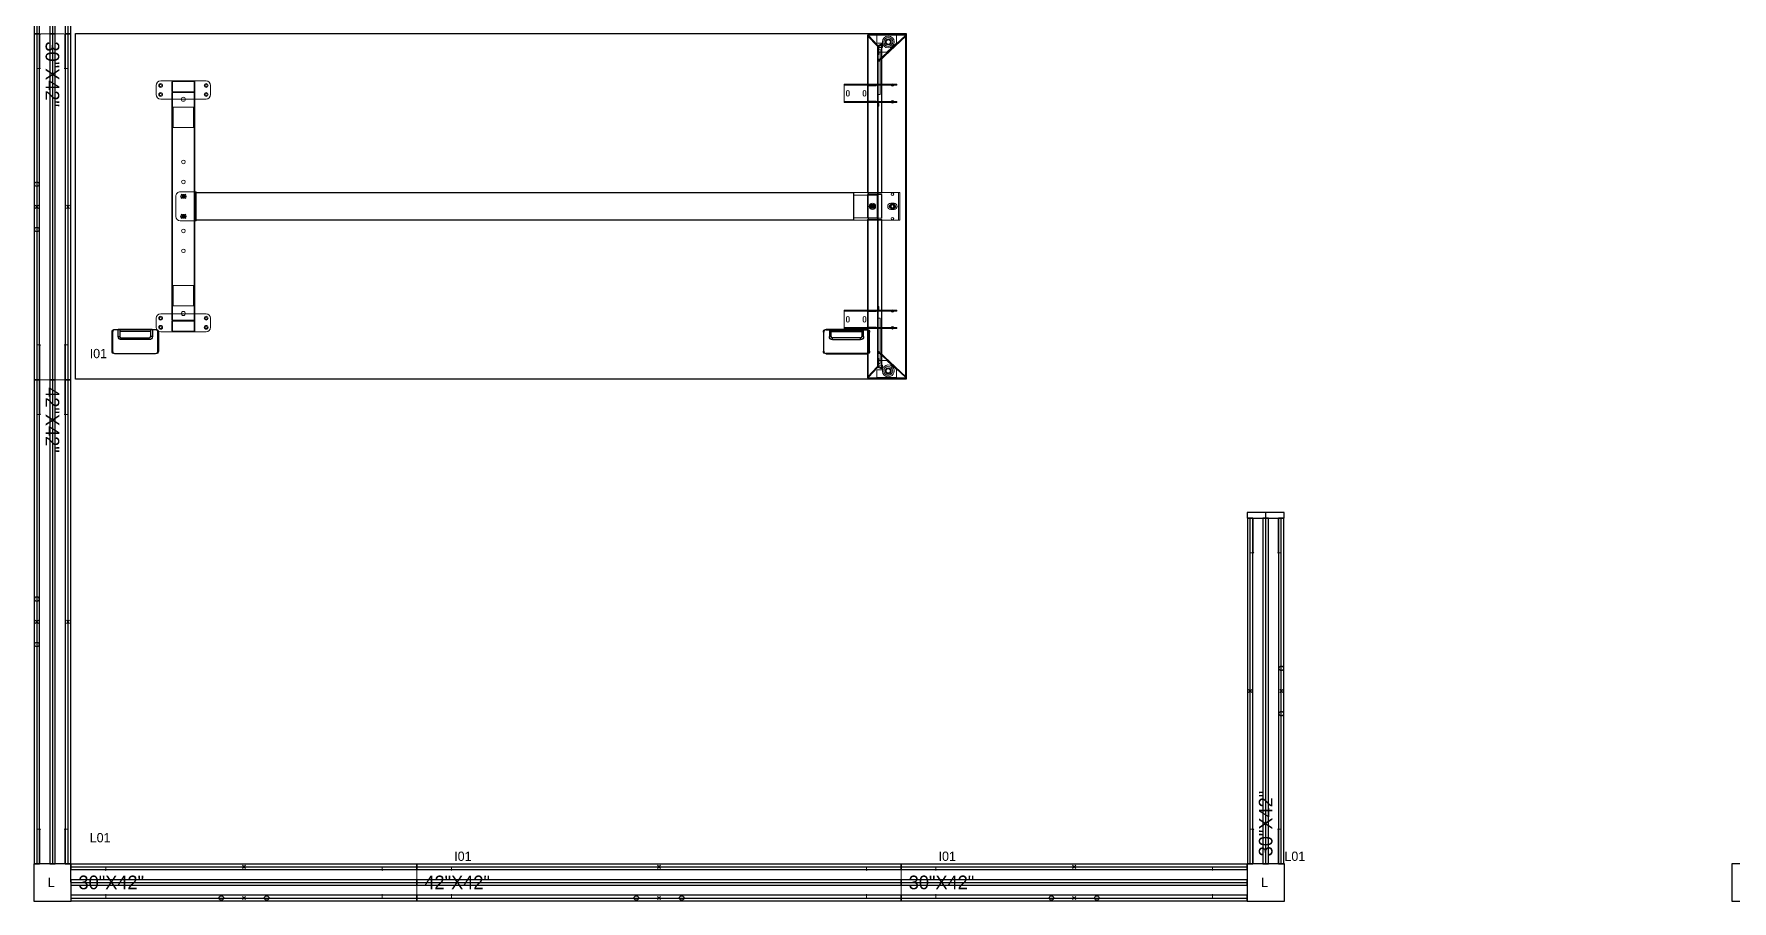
# Model space of a CAD drawing. Header units: inches. Extents: x 126 to 13186, y 9 to 361.
# Drawn here: x 3615.6 to 3762.9, y 39.4 to 114.7 of the extents above; entities that cross this region are included whole.
import ezdxf

# ---------------------------------------------------------------- set-up
doc = ezdxf.new("R2010")
doc.units = ezdxf.units.IN
doc.header["$MEASUREMENT"] = 0
for name, color, linetype in [('DD2D', 7, 'Continuous'), ('DD2D_Geometry', 7, 'Continuous'), ('ENFASIS NEW', 7, 'Continuous'), ('Id Unión', 7, 'Continuous'), ('PV-26D', 7, 'Continuous')]:
    doc.layers.add(name, color=color, linetype=linetype)
doc.styles.get("Standard").update_dxf_attribs({"font": 'stylu.ttf'})

# ---------------------------------------------------------------- blocks, each defined once
blk = doc.blocks.new('DD40123072AB')
for p, q in [((-0.915, -0.7687), (-0.915, -0.0067)), ((-0.915, -0.0067), (0.915, -0.0067)), ((0.915, -0.0067), (0.915, -0.7687)), ((0.915, -0.7687), (-0.915, -0.7687))]:
    blk.add_line(p, q)
at = {"layer": 'PV-26D'}
for p, q in [((-0.8345, -0.0687), (-0.8345, -0.1107)), ((-0.8335, -0.0687), (-0.8345, -0.0687)), ((-0.8335, -0.1107), (-0.8335, -0.0687)), ((-0.7385, -0.0627), (-0.8285, -0.0627)), ((-0.8285, -0.0637), (-0.8285, -0.0627)), ((-0.8285, -0.0637), (-0.7385, -0.0637)), ((-0.7385, -0.0637), (-0.7385, -0.0627)), ((-0.7335, -0.0687), (-0.7335, -0.1107)), ((-0.7335, -0.0687), (-0.7325, -0.0687)), ((-0.7325, -0.1107), (-0.7325, -0.0687)), ((0.7325, -0.1107), (0.7325, -0.0687)), ((0.7335, -0.0687), (0.7325, -0.0687)), ((0.7335, -0.0687), (0.7335, -0.1107)), ((0.7385, -0.0627), (0.8285, -0.0627)), ((0.7385, -0.0637), (0.7385, -0.0627)), ((0.8285, -0.0637), (0.7385, -0.0637)), ((0.8285, -0.0637), (0.8285, -0.0627)), ((0.8335, -0.1107), (0.8335, -0.0687)), ((0.8335, -0.0687), (0.8345, -0.0687)), ((0.8345, -0.0687), (0.8345, -0.1107)), ((-0.8335, -0.1107), (-0.8345, -0.1107)), ((-0.8212, -0.1009), (-0.8212, -0.1157)), ((-0.8212, -0.1009), (-0.8175, -0.1009)), ((-0.8175, -0.1167), (-0.8175, -0.1009)), ((-0.7495, -0.1117), (-0.8175, -0.1117)), ((-0.7495, -0.1119), (-0.8175, -0.1119)), ((-0.7527, -0.094), (-0.8143, -0.094)), ((-0.8143, -0.094), (-0.8143, -0.0977)), ((-0.8143, -0.0977), (-0.7527, -0.0977)), ((-0.7527, -0.094), (-0.7527, -0.0977)), ((-0.7495, -0.1009), (-0.7495, -0.1167)), ((-0.7458, -0.1009), (-0.7495, -0.1009)), ((-0.7458, -0.1157), (-0.7458, -0.1009)), ((-0.7335, -0.1107), (-0.7325, -0.1107)), ((0.7335, -0.1107), (0.7325, -0.1107)), ((0.7458, -0.1157), (0.7458, -0.1009)), ((0.7458, -0.1009), (0.7495, -0.1009)), ((0.7495, -0.1009), (0.7495, -0.1167)), ((0.7495, -0.1117), (0.8175, -0.1117)), ((0.7495, -0.1119), (0.8175, -0.1119)), ((0.7527, -0.094), (0.8143, -0.094)), ((0.7527, -0.094), (0.7527, -0.0977)), ((0.8143, -0.0977), (0.7527, -0.0977)), ((0.8143, -0.094), (0.8143, -0.0977)), ((0.8175, -0.1167), (0.8175, -0.1009)), ((0.8212, -0.1009), (0.8175, -0.1009)), ((0.8212, -0.1009), (0.8212, -0.1157)), ((0.8335, -0.1107), (0.8345, -0.1107)), ((-0.8212, -0.1157), (-0.8285, -0.1157)), ((-0.8285, -0.1157), (-0.8285, -0.1167)), ((-0.8285, -0.1167), (-0.8175, -0.1167)), ((-0.8175, -0.1124), (-0.7495, -0.1124)), ((-0.7495, -0.1161), (-0.8175, -0.1161)), ((-0.8175, -0.1166), (-0.7495, -0.1166)), ((-0.7495, -0.1167), (-0.8175, -0.1167)), ((-0.7495, -0.1167), (-0.7385, -0.1167)), ((-0.7385, -0.1157), (-0.7458, -0.1157)), ((-0.7385, -0.1157), (-0.7385, -0.1167)), ((0.7385, -0.1157), (0.7458, -0.1157)), ((0.7385, -0.1157), (0.7385, -0.1167)), ((0.7495, -0.1167), (0.7385, -0.1167)), ((0.8175, -0.1124), (0.7495, -0.1124)), ((0.7495, -0.1161), (0.8175, -0.1161)), ((0.8175, -0.1166), (0.7495, -0.1166)), ((0.7495, -0.1167), (0.8175, -0.1167)), ((0.8285, -0.1167), (0.8175, -0.1167)), ((0.8212, -0.1157), (0.8285, -0.1157)), ((0.8285, -0.1157), (0.8285, -0.1167))]:
    blk.add_line(p, q, dxfattribs=at)
at = {"layer": 'PV-26D', "extrusion": (0, 0, -1)}
for centre, radius, start, end in [((0.8285, -0.0687), 0.006, 0, 90), ((0.7385, -0.0687), 0.006, 90, 180), ((-0.7385, -0.0687), 0.006, 0, 90), ((-0.8285, -0.0687), 0.006, 90, 180), ((0.8285, -0.1107), 0.006, 270, 0), ((0.8143, -0.1009), 0.00691, 0, 90), ((0.7527, -0.1009), 0.00691, 90, 180), ((0.7385, -0.1107), 0.006, 180, 270), ((-0.7385, -0.1107), 0.006, 270, 0), ((-0.7527, -0.1009), 0.00691, 0, 90), ((-0.8143, -0.1009), 0.00691, 90, 180), ((-0.8285, -0.1107), 0.006, 180, 270)]:
    blk.add_arc(centre, radius, start, end, dxfattribs=at)
at = {"layer": 'PV-26D'}
for centre, radius, start, end in [((-0.8285, -0.0687), 0.005, 90, 180), ((-0.7385, -0.0687), 0.005, 0, 90), ((0.7385, -0.0687), 0.005, 90, 180), ((0.8285, -0.0687), 0.005, 0, 90), ((-0.8285, -0.1107), 0.005, 180, 270), ((-0.8143, -0.1009), 0.00318, 90, 180), ((-0.7527, -0.1009), 0.00318, 0, 90), ((-0.7385, -0.1107), 0.005, 270, 0), ((0.7385, -0.1107), 0.005, 180, 270), ((0.7527, -0.1009), 0.00318, 90, 180), ((0.8143, -0.1009), 0.00318, 0, 90), ((0.8285, -0.1107), 0.005, 270, 0)]:
    blk.add_arc(centre, radius, start, end, dxfattribs=at)
for points in [[(-0.8175, -0.1167), (-0.8197, -0.1167), (-0.8212, -0.1163), (-0.8212, -0.1157)], [(-0.7458, -0.1157), (-0.7458, -0.1163), (-0.7473, -0.1167), (-0.7495, -0.1167)], [(0.7458, -0.1157), (0.7458, -0.1163), (0.7473, -0.1167), (0.7495, -0.1167)], [(0.8175, -0.1167), (0.8197, -0.1167), (0.8212, -0.1163), (0.8212, -0.1157)]]:
    blk.add_rational_spline(points, [1, 0.804737854124, 0.804737854124, 1], degree=3, dxfattribs=at)
blk = doc.blocks.new('DD350130S')
at = {"color": 0, "linetype": 'Continuous', "lineweight": 0}
for p, q in [((0, -0.377), (0, 0.377)), ((0.0006, 0.3755), (0.0598, 0.3203)), ((0.0006, 0.3755), (0.0598, 0.3203)), ((0.0015, -0.377), (0.0015, 0.377)), ((0.0017, 0.3766), (0.0609, 0.3214)), ((0.0017, 0.3766), (0.0609, 0.3214)), ((0.0829, 0.379), (0.002, 0.379)), ((0.002, 0.379), (0.0829, 0.379)), ((0.0829, 0.3775), (0.002, 0.3775)), ((0.0829, 0.3775), (0.002, 0.3775)), ((0.0645, 0.377), (0.0215, 0.377)), ((0.0215, 0.377), (0.0215, 0.3594)), ((0.0631, 0.355), (0.0833, 0.3766)), ((0.0632, 0.3549), (0.0833, 0.3765)), ((0.0642, 0.3539), (0.0844, 0.3756)), ((0.0643, 0.3539), (0.0844, 0.3755)), ((0.0645, 0.36), (0.0645, 0.377)), ((0.0835, 0.3769), (0.0835, 0.269)), ((0.085, 0.3769), (0.085, 0.269)), ((0.0215, 0.3594), (0.0423, 0.34)), ((0.0423, 0.34), (0.061, 0.34)), ((0.052, 0.35), (0.052, 0.36)), ((0.052, 0.36), (0.0645, 0.36)), ((0.061, 0.35), (0.052, 0.35)), ((0.0534, 0.355), (0.0539, 0.3564)), ((0.0534, 0.3549), (0.054, 0.3563)), ((0.0614, 0.3518), (0.0534, 0.355)), ((0.0614, 0.3518), (0.0534, 0.3549)), ((0.0534, 0.029), (0.0534, 0.3549)), ((0.0619, 0.3533), (0.0539, 0.3564)), ((0.054, 0.3566), (0.0546, 0.358)), ((0.054, 0.3565), (0.0546, 0.3579)), ((0.054, 0.3566), (0.062, 0.3534)), ((0.054, 0.3565), (0.062, 0.3534)), ((0.054, 0.029), (0.054, 0.3565)), ((0.062, 0.3532), (0.054, 0.3563)), ((0.054, 0.029), (0.054, 0.3563)), ((0.0546, 0.358), (0.0626, 0.3549)), ((0.0546, 0.3579), (0.0626, 0.3548)), ((0.0546, 0.029), (0.0546, 0.3579)), ((0.0576, 0.2465), (0.0576, 0.3465)), ((0.0576, 0.3465), (0.0617, 0.3465)), ((0.0602, 0.3349), (0.0602, 0.3411)), ((0.0602, 0.3411), (0.0617, 0.3411)), ((0.061, 0.34), (0.061, 0.35)), ((0.0617, 0.3218), (0.0617, 0.3514)), ((0.0617, 0.029), (0.0617, 0.3513)), ((0.0617, 0.3399), (0.0632, 0.3399)), ((0.0617, 0.3396), (0.0632, 0.3396)), ((0.0617, 0.3364), (0.0617, 0.3396)), ((0.0632, 0.3218), (0.0632, 0.3514)), ((0.0633, 0.029), (0.0633, 0.3513)), ((0.0576, 0.3245), (0.0617, 0.3245)), ((0.0602, 0.3349), (0.0617, 0.3349)), ((0.0617, 0.3364), (0.0632, 0.3364)), ((0.0617, 0.3336), (0.0632, 0.3336)), ((0.0617, 0.3122), (0.0633, 0.3122)), ((0.0617, 0.3058), (0.0633, 0.3058)), ((0.0206, 0.2671), (0.0206, 0.269)), ((0.0206, 0.269), (0.0279, 0.269)), ((0.0206, 0.2671), (0.0275, 0.2671)), ((0.0275, 0.2671), (0.033, 0.2671)), ((0.0279, 0.269), (0.0326, 0.269)), ((0.0326, 0.269), (0.0829, 0.269)), ((0.033, 0.2671), (0.0829, 0.2671)), ((0.0617, 0.2722), (0.0633, 0.2722)), ((0.0617, 0.2658), (0.0633, 0.2658)), ((0.066, 0.269), (0.066, 0.266)), ((0.066, 0.266), (0.0829, 0.266)), ((0.0671, 0.266), (0.0671, 0.269)), ((0.0836, 0.269), (0.0829, 0.269)), ((0.0829, 0.269), (0.0829, 0.269)), ((0.0829, 0.269), (0.0829, 0.266)), ((0.0829, 0.2671), (0.0836, 0.2671)), ((0.0829, 0.266), (0.0836, 0.266)), ((0.0829, 0.266), (0.0829, 0.266)), ((0.0835, 0.266), (0.0835, 0.232)), ((0.0836, 0.269), (0.0836, 0.2665)), ((0.0836, 0.269), (0.1366, 0.269)), ((0.0836, 0.2671), (0.1366, 0.2671)), ((0.0836, 0.2315), (0.0836, 0.2665)), ((0.0836, 0.266), (0.085, 0.266)), ((0.085, 0.266), (0.085, 0.232)), ((0.1066, 0.2671), (0.1066, 0.269)), ((0.1366, 0.2665), (0.1366, 0.269)), ((0.1366, 0.2315), (0.1366, 0.2665)), ((0.0206, 0.229), (0.0206, 0.2309)), ((0.0275, 0.2309), (0.0206, 0.2309)), ((0.0279, 0.229), (0.0206, 0.229)), ((0.033, 0.2309), (0.0275, 0.2309)), ((0.0326, 0.229), (0.0279, 0.229)), ((0.0829, 0.229), (0.0326, 0.229)), ((0.0829, 0.2309), (0.033, 0.2309)), ((0.0576, 0.2465), (0.0617, 0.2465)), ((0.0602, 0.2271), (0.0617, 0.2271)), ((0.0602, 0.2271), (0.0602, 0.2209)), ((0.0617, 0.2256), (0.0617, 0.2224)), ((0.0617, 0.2256), (0.0633, 0.2256)), ((0.0829, 0.232), (0.066, 0.232)), ((0.066, 0.232), (0.066, 0.229)), ((0.0671, 0.229), (0.0671, 0.232)), ((0.0836, 0.232), (0.0829, 0.232)), ((0.0829, 0.232), (0.0829, 0.232)), ((0.0829, 0.232), (0.0829, 0.229)), ((0.0836, 0.2309), (0.0829, 0.2309)), ((0.0829, 0.229), (0.0836, 0.229)), ((0.0829, 0.229), (0.0829, 0.229)), ((0.0835, 0.229), (0.0835, 0.029)), ((0.085, 0.232), (0.0836, 0.232)), ((0.0836, 0.2315), (0.0836, 0.229)), ((0.0836, 0.2309), (0.1366, 0.2309)), ((0.0836, 0.229), (0.1366, 0.229)), ((0.085, 0.229), (0.085, 0.029)), ((0.0886, 0.2522), (0.0886, 0.2458)), ((0.095, 0.2458), (0.095, 0.2522)), ((0.1066, 0.2309), (0.1066, 0.229)), ((0.1253, 0.2522), (0.1253, 0.2458)), ((0.1316, 0.2458), (0.1316, 0.2522)), ((0.1366, 0.229), (0.1366, 0.2315)), ((0.0602, 0.2209), (0.0617, 0.2209)), ((0.0617, 0.2224), (0.0633, 0.2224)), ((0.0534, 0.029), (0.054, 0.029)), ((0.0534, -0.026), (0.0534, 0.026)), ((0.0534, 0.026), (0.054, 0.026)), ((0.0546, 0.029), (0.054, 0.029)), ((0.054, 0.029), (0.054, 0.029)), ((0.054, -0.026), (0.054, 0.026)), ((0.0546, 0.026), (0.054, 0.026)), ((0.054, 0.026), (0.054, 0.026)), ((0.054, -0.026), (0.054, 0.026)), ((0.0626, 0.029), (0.0546, 0.029)), ((0.0546, 0.026), (0.0626, 0.026)), ((0.0546, -0.026), (0.0546, 0.026)), ((0.0617, 0.029), (0.0617, 0.026)), ((0.0617, -0.026), (0.0617, 0.026)), ((0.0626, 0.029), (0.0632, 0.029)), ((0.0632, 0.026), (0.0626, 0.026)), ((0.0829, 0.029), (0.0632, 0.029)), ((0.0632, 0.026), (0.0829, 0.026)), ((0.0633, 0.026), (0.0633, 0.029)), ((0.0633, -0.026), (0.0633, 0.026)), ((0.0722, 0.004), (0.0708, 0.004)), ((0.0764, 0.004), (0.0722, 0.004)), ((0.0764, 0.004), (0.0775, 0.004)), ((0.085, 0.029), (0.0829, 0.029)), ((0.0829, 0.029), (0.0829, 0.029)), ((0.0829, 0.029), (0.0829, 0.026)), ((0.0829, 0.026), (0.085, 0.026)), ((0.0829, 0.026), (0.0829, 0.026)), ((0.0835, 0.026), (0.0835, -0.026)), ((0.085, 0.026), (0.085, -0.026)), ((0.0534, -0.026), (0.054, -0.026)), ((0.0534, -0.3549), (0.0534, -0.029)), ((0.0534, -0.029), (0.054, -0.029)), ((0.0546, -0.026), (0.054, -0.026)), ((0.054, -0.026), (0.054, -0.026)), ((0.054, -0.3565), (0.054, -0.029)), ((0.0546, -0.029), (0.054, -0.029)), ((0.054, -0.029), (0.054, -0.029)), ((0.054, -0.3563), (0.054, -0.029)), ((0.0626, -0.026), (0.0546, -0.026)), ((0.0546, -0.029), (0.0626, -0.029)), ((0.0546, -0.3579), (0.0546, -0.029)), ((0.0617, -0.026), (0.0617, -0.029)), ((0.0617, -0.3513), (0.0617, -0.029)), ((0.0626, -0.026), (0.0632, -0.026)), ((0.0632, -0.029), (0.0626, -0.029)), ((0.0829, -0.026), (0.0632, -0.026)), ((0.0632, -0.029), (0.0829, -0.029)), ((0.0633, -0.029), (0.0633, -0.026)), ((0.0633, -0.3513), (0.0633, -0.029)), ((0.0708, -0.004), (0.0722, -0.004)), ((0.0722, -0.004), (0.0764, -0.004)), ((0.0764, -0.004), (0.0775, -0.004)), ((0.085, -0.026), (0.0829, -0.026)), ((0.0829, -0.026), (0.0829, -0.026)), ((0.0829, -0.026), (0.0829, -0.029)), ((0.0829, -0.029), (0.085, -0.029)), ((0.0829, -0.029), (0.0829, -0.029)), ((0.0835, -0.029), (0.0835, -0.229)), ((0.085, -0.029), (0.085, -0.229)), ((0.0602, -0.2271), (0.0602, -0.2209)), ((0.0602, -0.2209), (0.0617, -0.2209)), ((0.0617, -0.2224), (0.0633, -0.2224)), ((0.0617, -0.2256), (0.0617, -0.2224)), ((0.0206, -0.2309), (0.0206, -0.229)), ((0.0206, -0.229), (0.0279, -0.229)), ((0.0206, -0.2309), (0.0275, -0.2309)), ((0.0275, -0.2309), (0.033, -0.2309)), ((0.0279, -0.229), (0.0326, -0.229)), ((0.0326, -0.229), (0.0829, -0.229)), ((0.033, -0.2309), (0.0829, -0.2309)), ((0.0576, -0.2465), (0.0576, -0.3465)), ((0.0617, -0.2465), (0.0576, -0.2465)), ((0.0602, -0.2271), (0.0617, -0.2271)), ((0.0617, -0.2256), (0.0633, -0.2256)), ((0.066, -0.229), (0.066, -0.232)), ((0.066, -0.232), (0.0829, -0.232)), ((0.0671, -0.232), (0.0671, -0.229)), ((0.0836, -0.229), (0.0829, -0.229)), ((0.0829, -0.229), (0.0829, -0.229)), ((0.0829, -0.229), (0.0829, -0.232)), ((0.0829, -0.2309), (0.0836, -0.2309)), ((0.0829, -0.232), (0.0836, -0.232)), ((0.0829, -0.232), (0.0829, -0.232)), ((0.0835, -0.232), (0.0835, -0.266)), ((0.0836, -0.229), (0.0836, -0.2315)), ((0.0836, -0.229), (0.1366, -0.229)), ((0.0836, -0.2309), (0.1366, -0.2309)), ((0.0836, -0.2665), (0.0836, -0.2315)), ((0.0836, -0.232), (0.085, -0.232)), ((0.085, -0.232), (0.085, -0.266)), ((0.0886, -0.2458), (0.0886, -0.2522)), ((0.095, -0.2522), (0.095, -0.2458)), ((0.1066, -0.2309), (0.1066, -0.229)), ((0.1253, -0.2458), (0.1253, -0.2522)), ((0.1316, -0.2522), (0.1316, -0.2458)), ((0.1366, -0.2315), (0.1366, -0.229)), ((0.1366, -0.2665), (0.1366, -0.2315)), ((0.0206, -0.269), (0.0206, -0.2671)), ((0.0275, -0.2671), (0.0206, -0.2671)), ((0.0279, -0.269), (0.0206, -0.269)), ((0.033, -0.2671), (0.0275, -0.2671)), ((0.0326, -0.269), (0.0279, -0.269)), ((0.0829, -0.269), (0.0326, -0.269)), ((0.0829, -0.2671), (0.033, -0.2671)), ((0.0617, -0.2658), (0.0633, -0.2658)), ((0.0617, -0.2722), (0.0633, -0.2722)), ((0.0829, -0.266), (0.066, -0.266)), ((0.066, -0.266), (0.066, -0.269)), ((0.0671, -0.269), (0.0671, -0.266)), ((0.0836, -0.266), (0.0829, -0.266)), ((0.0829, -0.266), (0.0829, -0.266)), ((0.0829, -0.266), (0.0829, -0.269)), ((0.0836, -0.2671), (0.0829, -0.2671)), ((0.0829, -0.269), (0.0836, -0.269)), ((0.0829, -0.269), (0.0829, -0.269)), ((0.0835, -0.269), (0.0835, -0.3769)), ((0.085, -0.266), (0.0836, -0.266)), ((0.0836, -0.2665), (0.0836, -0.269)), ((0.0836, -0.2671), (0.1366, -0.2671)), ((0.0836, -0.269), (0.1366, -0.269)), ((0.085, -0.269), (0.085, -0.3769)), ((0.1066, -0.2671), (0.1066, -0.269)), ((0.1366, -0.269), (0.1366, -0.2665)), ((0.0598, -0.3203), (0.0006, -0.3755)), ((0.0006, -0.3755), (0.0598, -0.3203)), ((0.0609, -0.3214), (0.0017, -0.3766)), ((0.0017, -0.3766), (0.0609, -0.3214)), ((0.0617, -0.3245), (0.0576, -0.3245)), ((0.0602, -0.3349), (0.0617, -0.3349)), ((0.0602, -0.3411), (0.0602, -0.3349)), ((0.0617, -0.3058), (0.0633, -0.3058)), ((0.0617, -0.3122), (0.0633, -0.3122)), ((0.0617, -0.3218), (0.0617, -0.3514)), ((0.0617, -0.3336), (0.0632, -0.3336)), ((0.0617, -0.3396), (0.0617, -0.3364)), ((0.0617, -0.3364), (0.0632, -0.3364)), ((0.0632, -0.3218), (0.0632, -0.3514)), ((0.0215, -0.3594), (0.0423, -0.34)), ((0.0215, -0.377), (0.0215, -0.3594)), ((0.0423, -0.34), (0.061, -0.34)), ((0.061, -0.35), (0.052, -0.35)), ((0.052, -0.35), (0.052, -0.36)), ((0.052, -0.36), (0.0645, -0.36)), ((0.0534, -0.3549), (0.0614, -0.3518)), ((0.0614, -0.3518), (0.0534, -0.355)), ((0.054, -0.3563), (0.0534, -0.3549)), ((0.0534, -0.355), (0.0539, -0.3564)), ((0.0619, -0.3533), (0.0539, -0.3564)), ((0.054, -0.3563), (0.062, -0.3532)), ((0.062, -0.3534), (0.054, -0.3565)), ((0.054, -0.3566), (0.062, -0.3534)), ((0.0546, -0.3579), (0.054, -0.3565)), ((0.054, -0.3566), (0.0546, -0.358)), ((0.0626, -0.3548), (0.0546, -0.3579)), ((0.0546, -0.358), (0.0626, -0.3549)), ((0.0617, -0.3465), (0.0576, -0.3465)), ((0.0602, -0.3411), (0.0617, -0.3411)), ((0.061, -0.34), (0.061, -0.35)), ((0.0617, -0.3396), (0.0632, -0.3396)), ((0.0617, -0.3399), (0.0632, -0.3399)), ((0.0631, -0.355), (0.0833, -0.3766)), ((0.0833, -0.3765), (0.0632, -0.3549)), ((0.0642, -0.3539), (0.0844, -0.3756)), ((0.0844, -0.3755), (0.0643, -0.3539)), ((0.0645, -0.36), (0.0645, -0.377)), ((0.002, -0.3775), (0.0829, -0.3775)), ((0.0829, -0.3775), (0.002, -0.3775)), ((0.0829, -0.379), (0.002, -0.379)), ((0.0829, -0.379), (0.002, -0.379)), ((0.0645, -0.377), (0.0215, -0.377))]:
    blk.add_line(p, q, dxfattribs=at)
at = {"color": 1}
for p, q in [((0.0694, -0.0049), (0.0792, 0.0049)), ((0.0792, -0.0049), (0.0694, 0.0049))]:
    blk.add_line(p, q, dxfattribs=at)
at = {"color": 0, "linetype": 'Continuous', "lineweight": 0}
for centre, radius, start, end in [((0.0395, 0.3625), 0.013, 70.8025, 250.8025), ((0.0395, 0.3625), 0.013, 250.8025, 70.8025), ((0.0395, 0.3625), 0.0098, 70.8025, 250.8025), ((0.0395, 0.3625), 0.00675, 0, 180), ((0.0395, 0.3625), 0.00675, 180, 0), ((0.0395, 0.3625), 0.0065, 70.8025, 250.8025), ((0.0395, 0.3625), 0.00476, 70.8025, 250.8025), ((0.0395, 0.3625), 0.0098, 250.8025, 70.8025), ((0.0395, 0.3625), 0.0065, 250.8025, 70.8025), ((0.0395, 0.3625), 0.00476, 250.8025, 70.8025), ((0.0303, 0.2675), 0.00277, 0, 180), ((0.0303, 0.2675), 0.00277, 180, 0), ((0.0303, 0.2305), 0.00277, 0, 180), ((0.0303, 0.2305), 0.00277, 180, 0), ((0.0918, 0.2522), 0.00317, 0, 180), ((0.0918, 0.2458), 0.00317, 180, 0), ((0.1285, 0.2522), 0.00318, 0, 180), ((0.1285, 0.2458), 0.00318, 180, 0), ((0.0303, 0), 0.0055, 146.8424, 326.8424), ((0.0303, 0), 0.005, 146.8424, 326.8424), ((0.0303, 0), 0.0055, 326.8424, 146.8424), ((0.0303, 0), 0.0045, 0, 180), ((0.0303, 0), 0.0045, 146.8424, 326.8424), ((0.0303, 0), 0.005, 326.8424, 146.8424), ((0.0303, 0), 0.004, 146.8424, 326.8424), ((0.0303, 0), 0.0045, 326.8424, 146.8424), ((0.0303, 0), 0.0037, 146.8424, 326.8424), ((0.0303, 0), 0.004, 326.8424, 146.8424), ((0.0303, 0), 0.00317, 146.8424, 326.8424), ((0.0303, 0), 0.0037, 326.8424, 146.8424), ((0.0303, 0.027), 0.00278, 0, 180), ((0.0303, 0.027), 0.00278, 180, 0), ((0.0303, 0), 0.00317, 326.8424, 146.8424), ((0.0743, 0), 0.0045, 0, 180), ((0.0303, 0), 0.0045, 180, 0), ((0.0303, -0.027), 0.00278, 0, 180), ((0.0303, -0.027), 0.00278, 180, 0), ((0.0743, 0), 0.0045, 180, 0), ((0.0303, -0.2305), 0.00278, 0, 180), ((0.0303, -0.2305), 0.00278, 180, 0), ((0.0918, -0.2458), 0.00317, 0, 180), ((0.0918, -0.2522), 0.00317, 180, 0), ((0.1285, -0.2458), 0.00318, 0, 180), ((0.1285, -0.2522), 0.00318, 180, 0), ((0.0303, -0.2675), 0.00277, 0, 180), ((0.0303, -0.2675), 0.00277, 180, 0), ((0.0395, -0.3625), 0.013, 0, 180), ((0.0395, -0.3625), 0.013, 180, 0), ((0.0395, -0.3625), 0.0098, 0, 180), ((0.0395, -0.3625), 0.0098, 180, 0), ((0.0395, -0.3625), 0.00675, 0, 180), ((0.0395, -0.3625), 0.00675, 180, 0), ((0.0395, -0.3625), 0.0065, 0, 180), ((0.0395, -0.3625), 0.0065, 180, 0), ((0.0395, -0.3625), 0.00476, 0, 180), ((0.0395, -0.3625), 0.00476, 180, 0)]:
    blk.add_arc(centre, radius, start, end, dxfattribs=at)
for centre, start_param, end_param in [((0.0708, 0), 3.141593, 6.283185), ((0.072, 0), 3.141593, 6.283185), ((0.0764, 0), 3.119622, 3.141593), ((0.0764, 0), 1.570796, 3.119622), ((0.0775, 0), 1.570796, 3.141593), ((0.0764, 0), 0.021971, 1.570796), ((0.0764, 0), 0, 0.021971), ((0.0775, 0), 0, 1.570796)]:
    blk.add_ellipse(centre, major_axis=(0, -0.00396), ratio=0.681998, start_param=start_param, end_param=end_param, dxfattribs=at)
for points, weights in [([(0.002, 0.379), (0.0008, 0.379), (0, 0.3782), (0, 0.377)], [1, 0.804737854124, 0.804737854124, 1]), ([(0.002, 0.379), (0.0008, 0.379), (0, 0.3782), (0, 0.377)], [1, 0.804737854124, 0.804737854124, 1]), ([(0, 0.377), (0, 0.3769), (0, 0.3767), (0, 0.3766)], [1, 0.988288867323, 0.979058155761, 0.972307865317]), ([(0, 0.377), (0, 0.3764), (0.0002, 0.3759), (0.0006, 0.3755)], [1, 0.944706716257, 0.944706716257, 1]), ([(0, 0.3766), (0.0001, 0.3762), (0.0003, 0.3758), (0.0006, 0.3755)], [0.972307865317, 0.947187137373, 0.956417848934, 1]), ([(0.002, 0.3775), (0.0017, 0.3775), (0.0015, 0.3773), (0.0015, 0.377)], [1, 0.804737854124, 0.804737854124, 1]), ([(0.002, 0.3775), (0.0017, 0.3775), (0.0015, 0.3773), (0.0015, 0.377)], [1, 0.804737854124, 0.804737854124, 1]), ([(0.0015, 0.377), (0.0015, 0.3768), (0.0016, 0.3767), (0.0017, 0.3766)], [1, 0.944706716257, 0.944706716257, 1]), ([(0.0015, 0.377), (0.0015, 0.3768), (0.0015, 0.3767), (0.0017, 0.3766)], [1, 0.944706716257, 0.944706716257, 1]), ([(0.0829, 0.379), (0.0829, 0.379), (0.0829, 0.379), (0.0829, 0.379)], [0.99417228897, 0.996095139241, 0.998037709584, 1]), ([(0.0846, 0.3782), (0.0842, 0.3787), (0.0836, 0.379), (0.0829, 0.379)], [0.708386720175, 0.737079172893, 0.834283599501, 1]), ([(0.0835, 0.3769), (0.0835, 0.3772), (0.0832, 0.3775), (0.0829, 0.3775)], [1, 0.804737854124, 0.804737854124, 1]), ([(0.0833, 0.3766), (0.0837, 0.377), (0.0835, 0.3775), (0.0829, 0.3775)], [1, 0.59916604595, 0.59916604595, 1]), ([(0.0833, 0.3765), (0.0834, 0.3766), (0.0835, 0.3768), (0.0835, 0.3769)], [1, 0.953611711988, 0.953611711988, 1]), ([(0.0844, 0.3756), (0.0851, 0.3763), (0.0852, 0.3773), (0.0846, 0.3782)], [1, 0.764882446449, 0.667678019841, 0.708386720175]), ([(0.0844, 0.3755), (0.0848, 0.3759), (0.085, 0.3764), (0.085, 0.3769)], [1, 0.953611711988, 0.953611711988, 1]), ([(0.085, 0.3769), (0.085, 0.3774), (0.0849, 0.3778), (0.0846, 0.3782)], [1, 0.918269742137, 0.870749059409, 0.857437951816]), ([(0.0617, 0.3513), (0.0617, 0.3515), (0.0616, 0.3517), (0.0614, 0.3518)], [1, 0.884611873459, 0.884611873459, 1]), ([(0.0617, 0.3514), (0.0617, 0.3516), (0.0616, 0.3518), (0.0614, 0.3518)], [1, 0.884393166085, 0.884393166085, 1]), ([(0.0632, 0.3514), (0.0632, 0.3522), (0.0627, 0.3529), (0.0619, 0.3533)], [1, 0.884393166085, 0.884393166085, 1]), ([(0.062, 0.3534), (0.0628, 0.353), (0.0637, 0.3532), (0.0643, 0.3539)], [1, 0.884174271313, 0.884174271313, 1]), ([(0.062, 0.3534), (0.0628, 0.3531), (0.0637, 0.3533), (0.0642, 0.3539)], [1, 0.884393166085, 0.884393166085, 1]), ([(0.0633, 0.3513), (0.0633, 0.3521), (0.0628, 0.3529), (0.062, 0.3532)], [1, 0.884611873459, 0.884611873459, 1]), ([(0.0626, 0.3549), (0.0628, 0.3548), (0.063, 0.3548), (0.0631, 0.355)], [1, 0.884393166085, 0.884393166085, 1]), ([(0.0626, 0.3548), (0.0628, 0.3547), (0.063, 0.3547), (0.0632, 0.3549)], [1, 0.884174271313, 0.884174271313, 1]), ([(0.0598, 0.3203), (0.0614, 0.3189), (0.0633, 0.3197), (0.0633, 0.3218)], [1, 0.59916604595, 0.59916604595, 1]), ([(0.0598, 0.3203), (0.0613, 0.3189), (0.0632, 0.3197), (0.0632, 0.3218)], [1, 0.59916604595, 0.59916604595, 1]), ([(0.0609, 0.3214), (0.0613, 0.321), (0.0617, 0.3213), (0.0617, 0.3218)], [1, 0.59916604595, 0.59916604595, 1]), ([(0.0609, 0.3214), (0.0612, 0.321), (0.0617, 0.3213), (0.0617, 0.3218)], [1, 0.59916604595, 0.59916604595, 1]), ([(0.0633, -0.3218), (0.0633, -0.3197), (0.0614, -0.3189), (0.0598, -0.3203)], [1, 0.59916604595, 0.59916604595, 1]), ([(0.0598, -0.3203), (0.0613, -0.3189), (0.0632, -0.3197), (0.0632, -0.3218)], [1, 0.59916604595, 0.59916604595, 1]), ([(0.0617, -0.3218), (0.0617, -0.3213), (0.0613, -0.321), (0.0609, -0.3214)], [1, 0.59916604595, 0.59916604595, 1]), ([(0.0609, -0.3214), (0.0612, -0.321), (0.0617, -0.3213), (0.0617, -0.3218)], [1, 0.59916604595, 0.59916604595, 1]), ([(0.0614, -0.3518), (0.0616, -0.3517), (0.0617, -0.3515), (0.0617, -0.3513)], [1, 0.884611873459, 0.884611873459, 1]), ([(0.0617, -0.3514), (0.0617, -0.3516), (0.0616, -0.3518), (0.0614, -0.3518)], [1, 0.884393166085, 0.884393166085, 1]), ([(0.0632, -0.3514), (0.0632, -0.3522), (0.0627, -0.3529), (0.0619, -0.3533)], [1, 0.884393166085, 0.884393166085, 1]), ([(0.062, -0.3532), (0.0628, -0.3529), (0.0633, -0.3521), (0.0633, -0.3513)], [1, 0.884611873459, 0.884611873459, 1]), ([(0.0643, -0.3539), (0.0637, -0.3532), (0.0628, -0.353), (0.062, -0.3534)], [1, 0.884174271313, 0.884174271313, 1]), ([(0.062, -0.3534), (0.0628, -0.3531), (0.0637, -0.3533), (0.0642, -0.3539)], [1, 0.884393166085, 0.884393166085, 1]), ([(0.0632, -0.3549), (0.063, -0.3547), (0.0628, -0.3547), (0.0626, -0.3548)], [1, 0.884174271313, 0.884174271313, 1]), ([(0.0626, -0.3549), (0.0628, -0.3548), (0.063, -0.3548), (0.0631, -0.355)], [1, 0.884393166085, 0.884393166085, 1]), ([(0.0006, -0.3755), (0.0002, -0.3759), (0, -0.3764), (0, -0.377)], [1, 0.944706716257, 0.944706716257, 1]), ([(0, -0.3766), (0.0001, -0.3762), (0.0003, -0.3758), (0.0006, -0.3755)], [0.972307865317, 0.947187137373, 0.956417848934, 1]), ([(0, -0.377), (0, -0.3769), (0, -0.3767), (0, -0.3766)], [1, 0.988288867323, 0.979058155762, 0.972307865317]), ([(0, -0.377), (0, -0.3782), (0.0008, -0.379), (0.002, -0.379)], [1, 0.804737854124, 0.804737854124, 1]), ([(0.002, -0.379), (0.0008, -0.379), (0, -0.3782), (0, -0.377)], [1, 0.804737854124, 0.804737854124, 1]), ([(0.0017, -0.3766), (0.0016, -0.3767), (0.0015, -0.3768), (0.0015, -0.377)], [1, 0.944706716257, 0.944706716257, 1]), ([(0.0015, -0.377), (0.0015, -0.3768), (0.0015, -0.3767), (0.0017, -0.3766)], [1, 0.944706716257, 0.944706716257, 1]), ([(0.0015, -0.377), (0.0015, -0.3773), (0.0017, -0.3775), (0.002, -0.3775)], [1, 0.804737854124, 0.804737854124, 1]), ([(0.002, -0.3775), (0.0017, -0.3775), (0.0015, -0.3773), (0.0015, -0.377)], [1, 0.804737854124, 0.804737854124, 1]), ([(0.0833, -0.3766), (0.0837, -0.377), (0.0835, -0.3775), (0.0829, -0.3775)], [1, 0.59916604595, 0.59916604595, 1]), ([(0.0829, -0.379), (0.0841, -0.379), (0.085, -0.3781), (0.085, -0.3769)], [1, 0.804737854124, 0.804737854124, 1]), ([(0.0829, -0.3775), (0.0832, -0.3775), (0.0835, -0.3772), (0.0835, -0.3769)], [1, 0.804737854124, 0.804737854124, 1]), ([(0.0846, -0.3782), (0.0842, -0.3787), (0.0836, -0.379), (0.0829, -0.379)], [0.708386720227, 0.737079173009, 0.8342835996, 1]), ([(0.0835, -0.3769), (0.0835, -0.3768), (0.0834, -0.3766), (0.0833, -0.3765)], [1, 0.953611711988, 0.953611711988, 1]), ([(0.085, -0.3769), (0.085, -0.3764), (0.0848, -0.3759), (0.0844, -0.3755)], [1, 0.953611711988, 0.953611711988, 1]), ([(0.0844, -0.3756), (0.0851, -0.3763), (0.0852, -0.3773), (0.0846, -0.3782)], [1, 0.76488244635, 0.667678019759, 0.708386720227])]:
    blk.add_rational_spline(points, weights, degree=3, dxfattribs=at)
blk.add_point((0.0743, 0))
blk = doc.blocks.new('DD305172S')
at = {"color": 0, "linetype": 'Continuous', "lineweight": 0}
for p, q in [((-0.06, 0.0305), (-0.0573, 0.0305)), ((-0.06, -0.0305), (-0.06, 0.0305)), ((-0.0573, 0.0305), (0.038, 0.0305)), ((-0.0573, 0.0305), (-0.0573, -0.0305)), ((-0.0475, 0.007), (-0.0405, 0.007)), ((-0.0475, 0.004), (-0.0475, 0.007)), ((-0.0405, 0.004), (-0.0475, 0.004)), ((-0.0405, 0.007), (-0.0405, 0.004)), ((0.038, 0.025), (-0.01, 0.025)), ((-0.01, -0.025), (-0.01, 0.025)), ((0.038, 0.0305), (0.042, 0.0305)), ((0.0393, 0.025), (0.038, 0.025)), ((0.042, 0.025), (0.0393, 0.025)), ((0.042, 0.0112), (0.042, 0.0305)), ((0.042, 0.0096), (0.042, 0.0112)), ((0.042, -0.0096), (0.042, 0.0096)), ((1.49, 0.0308), (1.49, 0.032)), ((1.4935, 0.032), (1.49, 0.032)), ((1.49, 0.0112), (1.49, 0.0308)), ((1.49, 0.0096), (1.49, 0.0112)), ((1.49, -0.0096), (1.49, 0.0096)), ((1.4927, -0.032), (1.4927, 0.032)), ((1.525, 0.032), (1.4935, 0.032)), ((1.5204, 0.026), (1.5157, 0.026)), ((1.5157, 0.018), (1.5204, 0.018)), ((1.535, -0.022), (1.535, 0.022)), ((-0.0573, -0.0305), (-0.06, -0.0305)), ((-0.0573, -0.0305), (0.038, -0.0305)), ((-0.0475, -0.004), (-0.0475, -0.007)), ((-0.0475, -0.004), (-0.0405, -0.004)), ((-0.0405, -0.007), (-0.0475, -0.007)), ((-0.0405, -0.007), (-0.0405, -0.004)), ((-0.01, -0.025), (0.038, -0.025)), ((0.038, -0.025), (0.0393, -0.025)), ((0.038, -0.0305), (0.042, -0.0305)), ((0.0393, -0.025), (0.042, -0.025)), ((0.042, -0.0112), (0.042, -0.0096)), ((0.042, -0.0305), (0.042, -0.0112)), ((1.49, -0.0112), (1.49, -0.0096)), ((1.49, -0.0308), (1.49, -0.0112)), ((1.49, -0.032), (1.49, -0.0308)), ((1.4935, -0.032), (1.49, -0.032)), ((1.525, -0.032), (1.4935, -0.032)), ((1.5204, -0.018), (1.5157, -0.018)), ((1.5157, -0.026), (1.5204, -0.026))]:
    blk.add_line(p, q, dxfattribs=at)
at = {"color": 1}
for p, q in [((-0.0049, -0.0049), (0.0049, 0.0049)), ((0.0049, -0.0049), (-0.0049, 0.0049)), ((1.5131, 0.0171), (1.523, 0.0269)), ((1.523, 0.0171), (1.5131, 0.0269)), ((1.5131, -0.0269), (1.523, -0.0171)), ((1.523, -0.0269), (1.5131, -0.0171))]:
    blk.add_line(p, q, dxfattribs=at)
blk.add_lwpolyline([(1.49, -0.0305), (0.042, -0.0305), (0.042, 0.0305), (1.49, 0.0305)], close=True)
at = {"color": 0, "linetype": 'Continuous', "lineweight": 0}
for centre, radius, start, end in [((-0.0475, 0), 0.00697, 90, 270), ((-0.0475, 0), 0.00397, 90, 270), ((-0.0405, 0), 0.00697, 270, 90), ((-0.0405, 0), 0.00397, 270, 90), ((0, 0), 0.00697, 90, 270), ((0, 0), 0.00397, 90, 270), ((0, 0), 0.00255, 90, 270), ((0, 0), 0.00697, 270, 90), ((0, 0), 0.00397, 270, 90), ((0, 0), 0.00255, 270, 90), ((1.5157, 0.022), 0.00397, 90, 270), ((1.5181, 0.022), 0.00255, 90, 270), ((1.5181, 0.022), 0.00255, 270, 90), ((1.5204, 0.022), 0.00397, 270, 90), ((1.525, 0.022), 0.01, 0, 90), ((1.5157, -0.022), 0.00397, 90, 270), ((1.5181, -0.022), 0.00255, 90, 270), ((1.5181, -0.022), 0.00255, 270, 90), ((1.5204, -0.022), 0.00397, 270, 90), ((1.525, -0.022), 0.01, 270, 0)]:
    blk.add_arc(centre, radius, start, end, dxfattribs=at)
for p in [(0, 0), (1.5181, 0.022), (1.5181, -0.022)]:
    blk.add_point(p)
blk = doc.blocks.new('A$C346468CF')
at = {"color": 0, "linetype": 'Continuous', "lineweight": 0}
for p, q in [((-0.3512, 0.1729), (-0.3512, 0.0729)), ((-0.3212, 0.1829), (-0.3412, 0.1829)), ((-0.3112, 0.0729), (-0.3112, 0.1729)), ((0.1618, 0.1729), (0.1618, 0.0729)), ((0.1918, 0.1829), (0.1718, 0.1829)), ((0.2018, 0.0729), (0.2018, 0.1729)), ((-0.3497, 0.1464), (-0.3497, 0.0994)), ((-0.3277, 0.1483), (-0.3493, 0.1483)), ((-0.3277, 0.1467), (-0.3493, 0.1467)), ((-0.3273, 0.0994), (-0.3273, 0.1464)), ((-0.3258, 0.1483), (-0.3112, 0.1483)), ((-0.3258, 0.1464), (-0.3258, 0.1483)), ((-0.3258, 0.1467), (0.1764, 0.1467)), ((-0.3258, 0.0994), (-0.3258, 0.1464)), ((-0.3258, 0.0994), (-0.3258, 0.1464)), ((-0.3112, 0.1483), (0.1618, 0.1483)), ((-0.2937, 0.1454), (-0.2937, 0.1004)), ((-0.2487, 0.1454), (-0.2937, 0.1454)), ((-0.2487, 0.1004), (-0.2487, 0.1454)), ((0.0993, 0.1454), (0.0993, 0.1004)), ((0.1443, 0.1454), (0.0993, 0.1454)), ((0.1443, 0.1004), (0.1443, 0.1454)), ((0.1618, 0.1483), (0.1764, 0.1483)), ((0.1764, 0.1464), (0.1764, 0.1483)), ((0.1764, 0.1464), (0.1764, 0.0994)), ((0.1764, 0.0994), (0.1764, 0.1464)), ((0.1779, 0.1464), (0.1779, 0.0994)), ((0.1999, 0.1483), (0.1783, 0.1483)), ((0.1999, 0.1467), (0.1783, 0.1467)), ((0.2003, 0.0994), (0.2003, 0.1464)), ((-0.3493, 0.099), (-0.3277, 0.099)), ((-0.3493, 0.0975), (-0.3277, 0.0975)), ((-0.3258, 0.0975), (-0.3258, 0.0994)), ((-0.3258, 0.099), (0.1764, 0.099)), ((-0.3258, 0.0975), (-0.3112, 0.0975)), ((-0.3112, 0.0975), (0.1618, 0.0975)), ((-0.2937, 0.1004), (-0.2487, 0.1004)), ((0.0993, 0.1004), (0.1443, 0.1004)), ((0.1618, 0.0975), (0.1764, 0.0975)), ((0.1764, 0.0975), (0.1764, 0.0994)), ((0.1783, 0.099), (0.1999, 0.099)), ((0.1783, 0.0975), (0.1999, 0.0975)), ((-0.3412, 0.0629), (-0.3212, 0.0629)), ((0.1718, 0.0629), (0.1918, 0.0629))]:
    blk.add_line(p, q, dxfattribs=at)
for centre, radius, start, end in [((-0.3412, 0.1729), 0.01, 90, 180), ((-0.3412, 0.1729), 0.00422, 0, 180), ((-0.3412, 0.1729), 0.00422, 180, 0), ((-0.3412, 0.1729), 0.00246, 0, 180), ((-0.3412, 0.1729), 0.00246, 180, 0), ((-0.3212, 0.1729), 0.00422, 0, 180), ((-0.3212, 0.1729), 0.00422, 180, 0), ((-0.3212, 0.1729), 0.00246, 0, 180), ((-0.3212, 0.1729), 0.00246, 180, 0), ((-0.3212, 0.1729), 0.01, 0, 90), ((0.1718, 0.1729), 0.01, 90, 180), ((0.1718, 0.1729), 0.00422, 0, 180), ((0.1718, 0.1729), 0.00422, 180, 0), ((0.1718, 0.1729), 0.00246, 0, 180), ((0.1718, 0.1729), 0.00246, 180, 0), ((0.1918, 0.1729), 0.00422, 0, 180), ((0.1918, 0.1729), 0.00422, 180, 0), ((0.1918, 0.1729), 0.00246, 0, 180), ((0.1918, 0.1729), 0.00246, 180, 0), ((0.1918, 0.1729), 0.01, 0, 90), ((-0.3493, 0.1464), 0.0019, 90, 180), ((-0.3493, 0.1464), 0.00038, 90, 180), ((-0.3277, 0.1464), 0.0019, 0, 90), ((-0.3277, 0.1464), 0.00038, 0, 90), ((-0.3108, 0.1229), 0.0045, 90, 270), ((-0.3108, 0.1229), 0.0045, 270, 90), ((-0.1727, 0.1229), 0.00397, 90, 270), ((-0.1727, 0.1229), 0.00397, 270, 90), ((-0.1287, 0.1229), 0.00397, 90, 270), ((-0.1287, 0.1229), 0.00397, 270, 90), ((-0.0967, 0.1229), 0.00397, 90, 270), ((-0.0967, 0.1229), 0.00397, 270, 90), ((-0.0527, 0.1229), 0.00397, 90, 270), ((-0.0527, 0.1229), 0.00397, 270, 90), ((-0.0207, 0.1229), 0.00397, 90, 270), ((-0.0207, 0.1229), 0.00397, 270, 90), ((0.0233, 0.1229), 0.00397, 90, 270), ((0.0233, 0.1229), 0.00397, 270, 90), ((0.1614, 0.1229), 0.0045, 90, 270), ((0.1614, 0.1229), 0.0045, 270, 90), ((0.1783, 0.1464), 0.0019, 90, 180), ((0.1783, 0.1464), 0.00038, 90, 180), ((0.1999, 0.1464), 0.0019, 0, 90), ((0.1999, 0.1464), 0.00038, 0, 90), ((-0.3493, 0.0994), 0.0019, 180, 270), ((-0.3493, 0.0994), 0.00038, 180, 270), ((-0.3412, 0.0729), 0.00422, 0, 180), ((-0.3412, 0.0729), 0.00246, 0, 180), ((-0.3277, 0.0994), 0.00038, 270, 360), ((-0.3277, 0.0994), 0.0019, 270, 0), ((-0.3212, 0.0729), 0.00422, 0, 180), ((-0.3212, 0.0729), 0.00246, 0, 180), ((0.1718, 0.0729), 0.00422, 0, 180), ((0.1718, 0.0729), 0.00246, 0, 180), ((0.1783, 0.0994), 0.0019, 180, 270), ((0.1783, 0.0994), 0.00038, 180, 270), ((0.1918, 0.0729), 0.00422, 0, 180), ((0.1918, 0.0729), 0.00246, 0, 180), ((0.1999, 0.0994), 0.00038, 270, 360), ((0.1999, 0.0994), 0.0019, 270, 0), ((-0.3412, 0.0729), 0.01, 180, 270), ((-0.3412, 0.0729), 0.00422, 180, 0), ((-0.3412, 0.0729), 0.00246, 180, 0), ((-0.3212, 0.0729), 0.00422, 180, 0), ((-0.3212, 0.0729), 0.00246, 180, 0), ((-0.3212, 0.0729), 0.01, 270, 0), ((0.1718, 0.0729), 0.01, 180, 270), ((0.1718, 0.0729), 0.00422, 180, 0), ((0.1718, 0.0729), 0.00246, 180, 0), ((0.1918, 0.0729), 0.00422, 180, 0), ((0.1918, 0.0729), 0.00246, 180, 0), ((0.1918, 0.0729), 0.01, 270, 0)]:
    blk.add_arc(centre, radius, start, end, dxfattribs=at)
blk = doc.blocks.new('DD300530S')
blk.add_blockref('A$C346468CF', (0.0747, -0.1229))
blk = doc.blocks.new('DD101030422D')
at = {"color": 1}
for p, q in [((0.3775, 0.0379), (0.3845, 0.0308)), ((0.3775, 0.0308), (0.3845, 0.0379)), ((0.3775, -0.0379), (0.3845, -0.0308)), ((0.3775, -0.0308), (0.3845, -0.0379))]:
    blk.add_line(p, q, dxfattribs=at)
at = {"color": 1, "linetype": 'Continuous', "lineweight": 0}
for p, q in [((0, -0.0255), (0, 0.0255)), ((0.0017, 0.0275), (0.0218, 0.0275)), ((0.002, 0.0275), (0.0215, 0.0275)), ((0.0747, 0.0275), (0.0215, 0.0275)), ((0.0747, 0.0275), (0.075, 0.0275)), ((0.0765, 0.026), (0.0765, 0.0343)), ((0.6855, 0.0343), (0.0765, 0.0343)), ((0.6855, 0.0343), (0.6855, 0.026)), ((0.6873, 0.0275), (0.687, 0.0275)), ((0.6873, 0.0275), (0.7405, 0.0275)), ((0.7603, 0.0275), (0.7402, 0.0275)), ((0.76, 0.0275), (0.7405, 0.0275)), ((0.762, -0.0255), (0.762, 0.0255)), ((0.025, -0.0275), (0.002, -0.0275)), ((0.025, -0.0275), (0.0747, -0.0275)), ((0.0747, -0.0275), (0.075, -0.0275)), ((0.0765, -0.0343), (0.0765, -0.026)), ((0.6855, -0.0343), (0.0765, -0.0343)), ((0.6855, -0.026), (0.6855, -0.0343)), ((0.6873, -0.0275), (0.687, -0.0275)), ((0.737, -0.0275), (0.6873, -0.0275)), ((0.737, -0.0275), (0.76, -0.0275))]:
    blk.add_line(p, q, dxfattribs=at)
at = {"color": 1}
for centre in [(0.331, -0.0343), (0.431, -0.0343)]:
    blk.add_circle(centre, 0.005, dxfattribs=at)
at = {"color": 1, "linetype": 'Continuous', "lineweight": 0}
for centre, radius, start, end in [((0.002, 0.0255), 0.00203, 90, 180), ((0.075, 0.026), 0.00151, 10.021, 90), ((0.075, 0.026), 0.00151, 0, 10.021), ((0.687, 0.026), 0.00151, 90, 169.979), ((0.687, 0.026), 0.00151, 169.979, 180), ((0.687, 0.026), 0.00151, 169.979, 180), ((0.76, 0.0255), 0.00203, 0, 90), ((0.002, -0.0255), 0.00203, 180, 270), ((0.075, -0.026), 0.00151, 270, 349.979), ((0.075, -0.026), 0.00151, 349.979, 0), ((0.687, -0.026), 0.00151, 180, 190.021), ((0.687, -0.026), 0.00151, 180, 190.021), ((0.687, -0.026), 0.00151, 190.021, 270), ((0.76, -0.0255), 0.00203, 270, 0)]:
    blk.add_arc(centre, radius, start, end, dxfattribs=at)
at = {"color": 1}
for p in [(0.381, 0.0343), (0.381, -0.0343)]:
    blk.add_point(p, dxfattribs=at)
at = {"insert": (0.0165, 0.0151), "char_height": 0.03, "attachment_point": 1}
blk.add_mtext_dynamic_manual_height_columns('30"X42"', width=75.494015, gutter_width=12.5, heights=[0], dxfattribs=at)
blk = doc.blocks.new('SPACE_DD10103042')
blk.add_blockref('DD101030422D', (0, 0))
blk = doc.blocks.new('DD101042422D')
at = {"color": 1}
for p, q in [((0.53, 0.0379), (0.537, 0.0308)), ((0.53, 0.0308), (0.537, 0.0379)), ((0.53, -0.0379), (0.537, -0.0308)), ((0.53, -0.0308), (0.537, -0.0379))]:
    blk.add_line(p, q, dxfattribs=at)
at = {"color": 1, "linetype": 'Continuous', "lineweight": 0}
for p, q in [((0, -0.0255), (0, 0.0255)), ((0.0017, 0.0275), (0.0218, 0.0275)), ((0.002, 0.0275), (0.0215, 0.0275)), ((0.0747, 0.0275), (0.0215, 0.0275)), ((0.0747, 0.0275), (0.075, 0.0275)), ((0.0765, 0.026), (0.0765, 0.0343)), ((0.9905, 0.0343), (0.0765, 0.0343)), ((0.9905, 0.0343), (0.9905, 0.026)), ((0.9923, 0.0275), (0.992, 0.0275)), ((0.9923, 0.0275), (1.0455, 0.0275)), ((1.0653, 0.0275), (1.0452, 0.0275)), ((1.065, 0.0275), (1.0455, 0.0275)), ((1.067, -0.0255), (1.067, 0.0255)), ((0.025, -0.0275), (0.002, -0.0275)), ((0.025, -0.0275), (0.0747, -0.0275)), ((0.0747, -0.0275), (0.075, -0.0275)), ((0.0765, -0.0343), (0.0765, -0.026)), ((0.9905, -0.0343), (0.0765, -0.0343)), ((0.9905, -0.026), (0.9905, -0.0343)), ((0.9923, -0.0275), (0.992, -0.0275)), ((1.042, -0.0275), (0.9923, -0.0275)), ((1.042, -0.0275), (1.065, -0.0275))]:
    blk.add_line(p, q, dxfattribs=at)
at = {"color": 1}
for centre in [(0.4835, -0.0343), (0.5835, -0.0343)]:
    blk.add_circle(centre, 0.005, dxfattribs=at)
at = {"color": 1, "linetype": 'Continuous', "lineweight": 0}
for centre, radius, start, end in [((0.002, 0.0255), 0.00203, 90, 180), ((0.075, 0.026), 0.00151, 10.021, 90), ((0.075, 0.026), 0.00151, 0, 10.021), ((0.992, 0.026), 0.00151, 90, 169.979), ((0.992, 0.026), 0.00151, 169.979, 180), ((0.992, 0.026), 0.00151, 169.979, 180), ((1.065, 0.0255), 0.00203, 0, 90), ((0.002, -0.0255), 0.00203, 180, 270), ((0.075, -0.026), 0.00151, 270, 349.979), ((0.075, -0.026), 0.00151, 349.979, 0), ((0.992, -0.026), 0.00151, 180, 190.021), ((0.992, -0.026), 0.00151, 180, 190.021), ((0.992, -0.026), 0.00151, 190.021, 270), ((1.065, -0.0255), 0.00203, 270, 0)]:
    blk.add_arc(centre, radius, start, end, dxfattribs=at)
at = {"color": 1}
for p in [(0.5335, 0.0343), (0.5335, -0.0343)]:
    blk.add_point(p, dxfattribs=at)
at = {"insert": (0.0165, 0.0151), "char_height": 0.03, "attachment_point": 1}
blk.add_mtext_dynamic_manual_height_columns('42"X42"', width=75.494015, gutter_width=12.5, heights=[0], dxfattribs=at)
blk = doc.blocks.new('SPACE_DD10104242')
blk.add_blockref('DD101042422D', (0, 0))
blk = doc.blocks.new('DD3021422D')
for p, q in [((0, 0.041), (0, -0.041)), ((0.012, 0.041), (0, 0.041)), ((0.012, -0.041), (0.012, 0.041)), ((0, -0.041), (0.012, -0.041))]:
    blk.add_line(p, q)
blk = doc.blocks.new('SPACE_DD302142')
blk.add_blockref('DD3021422D', (0, 0))

msp = doc.modelspace()

# ---------------------------------------------------------------- linework, layer by layer
at = {"layer": 'DD2D'}
for p, q in [((3615.851, 156.691), (3615.851, 114.683)), ((3617.201, 156.691), (3617.201, 114.683)), ((3617.201, 156.691), (3617.201, 114.683)), ((3618.551, 156.691), (3618.551, 114.683)), ((3615.851, 114.683), (3615.851, 84.683)), ((3617.201, 114.683), (3617.201, 114.679)), ((3617.201, 114.683), (3617.201, 84.683)), ((3617.201, 114.683), (3617.201, 84.683)), ((3618.551, 114.683), (3618.551, 84.683)), ((3615.851, 84.683), (3615.851, 42.675)), ((3617.201, 84.683), (3617.201, 84.679)), ((3617.201, 84.683), (3617.201, 42.675)), ((3617.201, 84.683), (3617.201, 42.675)), ((3618.551, 84.683), (3618.551, 42.675)), ((3721.087, 42.675), (3721.087, 72.675)), ((3722.437, 72.675), (3722.437, 73.148)), ((3722.437, 42.675), (3722.437, 72.675)), ((3722.437, 42.675), (3722.437, 72.675)), ((3723.788, 42.675), (3723.788, 72.675)), ((3617.201, 42.675), (3617.201, 42.671)), ((3618.815, 42.411), (3648.815, 42.411)), ((3648.815, 42.411), (3690.823, 42.411)), ((3690.823, 42.411), (3720.823, 42.411)), ((3618.815, 41.061), (3648.815, 41.061)), ((3618.815, 41.061), (3648.815, 41.061)), ((3648.815, 41.061), (3648.819, 41.061)), ((3648.815, 41.061), (3690.823, 41.061)), ((3648.815, 41.061), (3690.823, 41.061)), ((3690.823, 41.061), (3690.827, 41.061)), ((3690.823, 41.061), (3720.823, 41.061)), ((3690.823, 41.061), (3720.823, 41.061)), ((3720.823, 41.061), (3720.827, 41.061)), ((3618.815, 39.711), (3648.815, 39.711)), ((3648.815, 39.711), (3690.823, 39.711)), ((3690.823, 39.711), (3720.823, 39.711))]:
    msp.add_line(p, q, dxfattribs=at)
at = {"layer": 'DD2D_Geometry'}
for points in [[(3615.614, 156.691), (3615.614, 114.683), (3616.087, 114.683), (3616.087, 156.691)], [(3615.614, 156.691), (3615.614, 114.683), (3616.087, 114.683), (3616.087, 156.691)], [(3616.965, 156.691), (3616.965, 114.683), (3617.437, 114.683), (3617.437, 156.691)], [(3616.965, 156.691), (3616.965, 114.683), (3617.437, 114.683), (3617.437, 156.691)], [(3618.315, 156.691), (3618.315, 114.683), (3618.788, 114.683), (3618.788, 156.691)], [(3618.315, 156.691), (3618.315, 114.683), (3618.788, 114.683), (3618.788, 156.691)], [(3615.614, 114.683), (3615.614, 84.683), (3616.087, 84.683), (3616.087, 114.683)], [(3615.614, 114.683), (3615.614, 84.683), (3616.087, 84.683), (3616.087, 114.683)], [(3616.965, 114.683), (3616.965, 84.683), (3617.437, 84.683), (3617.437, 114.683)], [(3616.965, 114.683), (3616.965, 84.683), (3617.437, 84.683), (3617.437, 114.683)], [(3617.201, 114.679), (3617.201, 114.679), (3617.201, 114.683), (3617.201, 114.683)], [(3618.315, 114.683), (3618.315, 84.683), (3618.788, 84.683), (3618.788, 114.683)], [(3618.315, 114.683), (3618.315, 84.683), (3618.788, 84.683), (3618.788, 114.683)], [(3615.614, 84.683), (3615.614, 42.675), (3616.087, 42.675), (3616.087, 84.683)], [(3615.614, 84.683), (3615.614, 42.675), (3616.087, 42.675), (3616.087, 84.683)], [(3616.965, 84.683), (3616.965, 42.675), (3617.437, 42.675), (3617.437, 84.683)], [(3616.965, 84.683), (3616.965, 42.675), (3617.437, 42.675), (3617.437, 84.683)], [(3617.201, 84.679), (3617.201, 84.679), (3617.201, 84.683), (3617.201, 84.683)], [(3618.315, 84.683), (3618.315, 42.675), (3618.788, 42.675), (3618.788, 84.683)], [(3618.315, 84.683), (3618.315, 42.675), (3618.788, 42.675), (3618.788, 84.683)], [(3721.323, 42.675), (3721.323, 72.675), (3720.851, 72.675), (3720.851, 42.675)], [(3721.323, 42.675), (3721.323, 72.675), (3720.851, 72.675), (3720.851, 42.675)], [(3722.673, 42.675), (3722.673, 72.675), (3722.201, 72.675), (3722.201, 42.675)], [(3722.673, 42.675), (3722.673, 72.675), (3722.201, 72.675), (3722.201, 42.675)], [(3724.024, 42.675), (3724.024, 72.675), (3723.551, 72.675), (3723.551, 42.675)], [(3724.024, 42.675), (3724.024, 72.675), (3723.551, 72.675), (3723.551, 42.675)], [(3615.587, 42.675), (3615.591, 39.447), (3618.819, 39.447), (3618.815, 42.675)], [(3618.815, 42.175), (3648.815, 42.175), (3648.815, 42.648), (3618.815, 42.648)], [(3618.815, 42.175), (3648.815, 42.175), (3648.815, 42.648), (3618.815, 42.648)], [(3618.815, 40.825), (3648.815, 40.825), (3648.815, 41.297), (3618.815, 41.297)], [(3618.815, 40.825), (3648.815, 40.825), (3648.815, 41.297), (3618.815, 41.297)], [(3648.815, 42.175), (3690.823, 42.175), (3690.823, 42.648), (3648.815, 42.648)], [(3648.815, 42.175), (3690.823, 42.175), (3690.823, 42.648), (3648.815, 42.648)], [(3648.815, 40.825), (3690.823, 40.825), (3690.823, 41.297), (3648.815, 41.297)], [(3648.815, 40.825), (3690.823, 40.825), (3690.823, 41.297), (3648.815, 41.297)], [(3690.823, 42.175), (3720.823, 42.175), (3720.823, 42.648), (3690.823, 42.648)], [(3690.823, 42.175), (3720.823, 42.175), (3720.823, 42.648), (3690.823, 42.648)], [(3690.823, 40.825), (3720.823, 40.825), (3720.823, 41.297), (3690.823, 41.297)], [(3690.823, 40.825), (3720.823, 40.825), (3720.823, 41.297), (3690.823, 41.297)], [(3720.823, 39.447), (3724.055, 39.447), (3724.055, 42.675), (3720.823, 42.675)], [(3762.87, 42.675), (3762.874, 39.447), (3766.103, 39.447), (3766.099, 42.675)], [(3618.815, 39.474), (3648.815, 39.474), (3648.815, 39.947), (3618.815, 39.947)], [(3618.815, 39.474), (3648.815, 39.474), (3648.815, 39.947), (3618.815, 39.947)], [(3648.815, 41.061), (3648.819, 41.061), (3648.819, 41.061), (3648.815, 41.061)], [(3648.815, 39.474), (3690.823, 39.474), (3690.823, 39.947), (3648.815, 39.947)], [(3648.815, 39.474), (3690.823, 39.474), (3690.823, 39.947), (3648.815, 39.947)], [(3690.823, 41.061), (3690.827, 41.061), (3690.827, 41.061), (3690.823, 41.061)], [(3690.823, 39.474), (3720.823, 39.474), (3720.823, 39.947), (3690.823, 39.947)], [(3690.823, 39.474), (3720.823, 39.474), (3720.823, 39.947), (3690.823, 39.947)]]:
    msp.add_lwpolyline(points, close=True, dxfattribs=at)

# ---------------------------------------------------------------- block references
at = {"layer": 'DD2D_Geometry', "xscale": 39.3700787401575, "yscale": 39.3700787401575, "zscale": 39.3700787401575}
for name, p, rotation in [('SPACE_DD10103042', (3617.201, 114.683), 270), ('SPACE_DD10104242', (3617.201, 84.683), 270), ('SPACE_DD302142', (3722.437, 72.675), 90), ('SPACE_DD302142', (3722.437, 72.675), 90), ('SPACE_DD10103042', (3722.437, 42.675), 90)]:
    msp.add_blockref(name, p, dxfattribs=dict(at, rotation=rotation))
for name, p in [('SPACE_DD10103042', (3618.815, 41.061)), ('SPACE_DD10104242', (3648.815, 41.061)), ('SPACE_DD10103042', (3690.823, 41.061))]:
    msp.add_blockref(name, p, dxfattribs=at)
at = {"layer": 'ENFASIS NEW', "xscale": 39.3700787401575, "yscale": 39.3700787401575, "zscale": 39.3700787401575}
for name, p, rotation in [('DD40123072AB', (3655.233, 84.457), 180), ('DD350130S', (3691.256, 99.721), 180), ('DD300530S', (3628.566, 99.721), 90), ('DD305172S', (3688.332, 99.721), 180)]:
    msp.add_blockref(name, p, dxfattribs=dict(at, rotation=rotation))

# ---------------------------------------------------------------- texts
at = {"layer": 'DD2D_Geometry'}
for p in [(3616.797, 40.658), (3722.034, 40.658)]:
    msp.add_text('L', height=0.807, dxfattribs=at).set_placement(p)
at = {"layer": 'Id Unión'}
for s, p in [('I01', (3620.44, 86.551)), ('L01', (3620.44, 44.543)), ('I01', (3652.056, 42.931)), ('I01', (3694.064, 42.931)), ('L01', (3724.064, 42.931))]:
    msp.add_text(s, height=0.8071, dxfattribs=at).set_placement(p)

doc.saveas('drawing.dxf')
